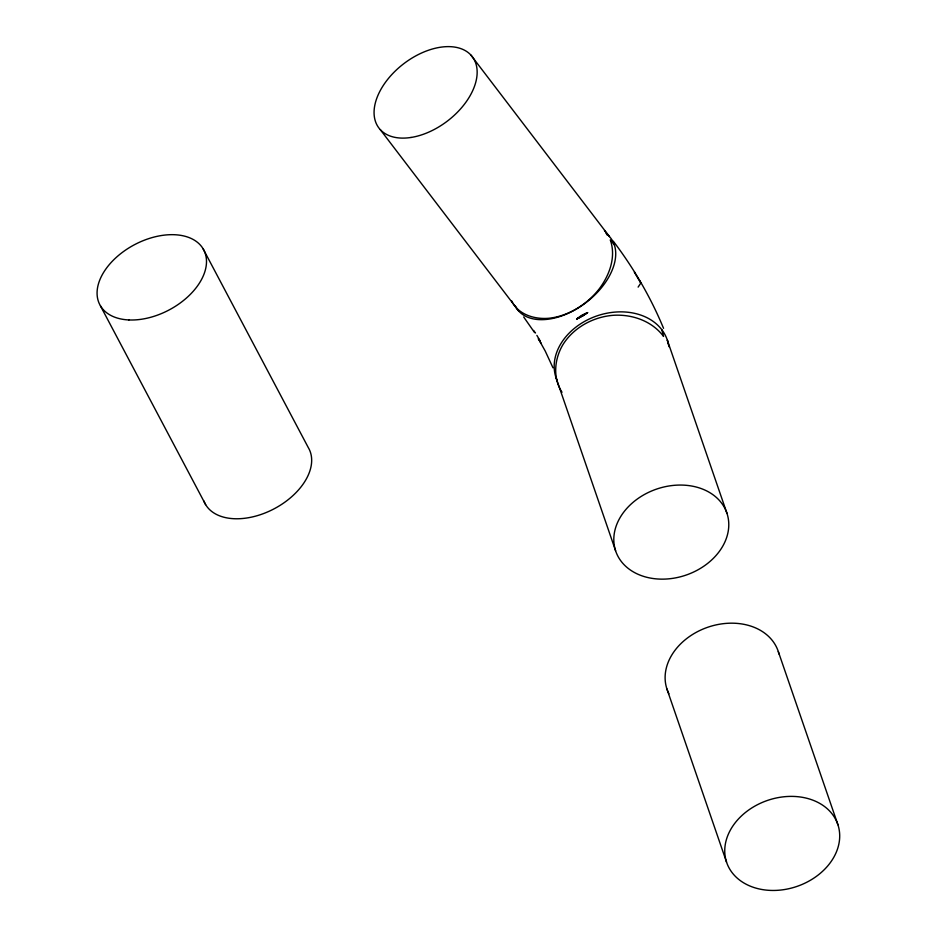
<?xml version="1.0" encoding="UTF-8"?>
<svg xmlns="http://www.w3.org/2000/svg" width="937" height="937" viewBox="0 0 937 937"><rect width="100%" height="100%" fill="white"/><g stroke="black" fill="none" stroke-linecap="round" stroke-linejoin="round"><path stroke-width="1.41" d="M638.12 287.109L640.803 283.115L640.065 281.112M581.713 315.242L576.642 319.002L581.186 316.87M582.334 316.331L587.616 312.595L582.896 314.715M582.111 316.027L587.616 312.595L576.642 319.002L581.022 316.624M634.946 272.433L634.384 272.234L640.803 283.115M533.586 330.468L535.507 333.022M604.447 230.596L609.46 236.604L470.878 55.06M614.297 244.709L610.303 239.919C616.3 256.961 609.507 275.244 599.106 289.041A59.312 42.856 -39.8 0 1 548.988 318.252C534.64 319.576 517.997 314.633 511.52 300.672M380.328 129.704L518.911 311.248M613.337 241.254C633.623 267.994 650.735 297.287 663.548 328.325M523.678 316.964L534.57 332.565M605.911 232.926L607.375 235.257M539.981 340.588L536.866 335.376M541.305 343.539L538.295 338.644L545.252 351.094L552.994 367.819M203.106 248.809L308.285 447.57A58.75 36.941 -27.9 0 1 273.03 509.377A58.75 36.941 -27.9 0 1 203.833 500.908M100.458 305.884L205.636 504.633M562.024 392.263C552.572 377.88 554.376 358.859 563.008 344.523A59.312 50.832 -14.8 0 1 613.126 315.312C632.077 314.071 651.906 320.911 663.572 336.43L661.78 329.683M778.296 651.555L837.924 824.747A58.75 45.456 -19 0 1 766.7 890.15A58.75 45.456 -19 0 1 742.069 815.366A58.75 45.456 -19 0 1 837.924 824.747M726.995 513.417A58.75 45.456 -19 0 0 631.14 504.036A58.75 45.456 -19 0 0 655.759 578.832A58.75 45.456 -19 0 0 726.995 513.417L667.355 340.225L669.1 346.795M666.898 688.894L726.538 862.087M555.969 377.576L615.609 550.769M668.924 693.778A58.75 45.456 -19 0 1 706.756 627.603A58.75 45.456 -19 0 1 779.022 654.073M607.492 234.73A58.75 36.039 -37.4 0 1 586.269 302.405A58.75 36.039 -37.4 0 1 515.104 305.673M556.883 380.035A58.75 45.456 -19 0 1 598.263 315.453A58.75 45.456 -19 0 1 668.386 344.055M411.038 137.458A58.75 36.039 -37.4 0 0 475.727 63.166A58.75 36.039 -37.4 0 0 390.061 76.518A58.75 36.039 -37.4 0 0 411.038 137.458M128.908 319.95A58.75 36.941 -27.9 0 0 206.269 257.991A58.75 36.941 -27.9 0 0 120.17 254.079A58.75 36.941 -27.9 0 0 128.908 319.95"/></g></svg>
